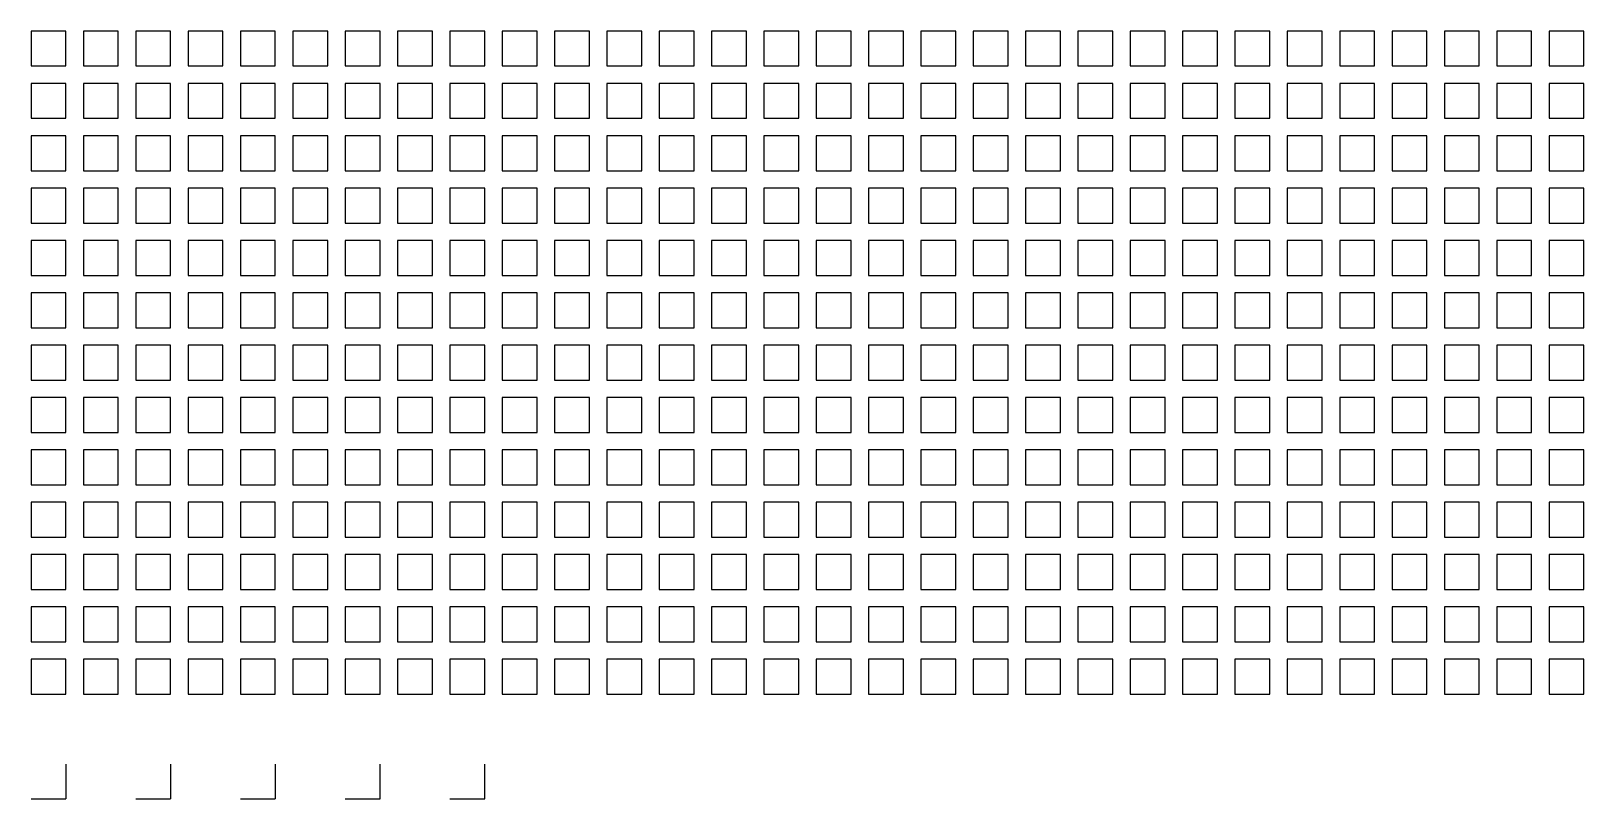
# Model space of a CAD drawing. Header units: millimetres. Extents: x 0 to 895, y -30 to 895.
# Drawn here: x 0 to 445, y -30 to 190 of the extents above; entities that cross this region are included whole.
import ezdxf

# ---------------------------------------------------------------- set-up
doc = ezdxf.new("R2010")
doc.units = ezdxf.units.MM
doc.layers.add('Grid', color=2, linetype='CONTINUOUS')

msp = doc.modelspace()

# ---------------------------------------------------------------- linework, layer by layer
at = {"layer": 'Grid'}
for p, q in [((10, 190), (0, 190)), ((0, 190), (0, 180)), ((10, 180), (10, 190)), ((25, 190), (15, 190)), ((15, 190), (15, 180)), ((25, 180), (25, 190)), ((40, 190), (30, 190)), ((30, 190), (30, 180)), ((40, 180), (40, 190)), ((55, 190), (45, 190)), ((45, 190), (45, 180)), ((55, 180), (55, 190)), ((70, 190), (60, 190)), ((60, 190), (60, 180)), ((70, 180), (70, 190)), ((85, 190), (75, 190)), ((75, 190), (75, 180)), ((85, 180), (85, 190)), ((100, 190), (90, 190)), ((90, 190), (90, 180)), ((100, 180), (100, 190)), ((115, 190), (105, 190)), ((105, 190), (105, 180)), ((115, 180), (115, 190)), ((130, 190), (120, 190)), ((120, 190), (120, 180)), ((130, 180), (130, 190)), ((145, 190), (135, 190)), ((135, 190), (135, 180)), ((145, 180), (145, 190)), ((160, 190), (150, 190)), ((150, 190), (150, 180)), ((160, 180), (160, 190)), ((175, 190), (165, 190)), ((165, 190), (165, 180)), ((175, 180), (175, 190)), ((190, 190), (180, 190)), ((180, 190), (180, 180)), ((190, 180), (190, 190)), ((205, 190), (195, 190)), ((195, 190), (195, 180)), ((205, 180), (205, 190)), ((220, 190), (210, 190)), ((210, 190), (210, 180)), ((220, 180), (220, 190)), ((235, 190), (225, 190)), ((225, 190), (225, 180)), ((235, 180), (235, 190)), ((250, 190), (240, 190)), ((240, 190), (240, 180)), ((250, 180), (250, 190)), ((265, 190), (255, 190)), ((255, 190), (255, 180)), ((265, 180), (265, 190)), ((280, 190), (270, 190)), ((270, 190), (270, 180)), ((280, 180), (280, 190)), ((295, 190), (285, 190)), ((285, 190), (285, 180)), ((295, 180), (295, 190)), ((310, 190), (300, 190)), ((300, 190), (300, 180)), ((310, 180), (310, 190)), ((325, 190), (315, 190)), ((315, 190), (315, 180)), ((325, 180), (325, 190)), ((340, 190), (330, 190)), ((330, 190), (330, 180)), ((340, 180), (340, 190)), ((355, 190), (345, 190)), ((345, 190), (345, 180)), ((355, 180), (355, 190)), ((370, 190), (360, 190)), ((360, 190), (360, 180)), ((370, 180), (370, 190)), ((385, 190), (375, 190)), ((375, 190), (375, 180)), ((385, 180), (385, 190)), ((400, 190), (390, 190)), ((390, 190), (390, 180)), ((400, 180), (400, 190)), ((415, 190), (405, 190)), ((405, 190), (405, 180)), ((415, 180), (415, 190)), ((430, 190), (420, 190)), ((420, 190), (420, 180)), ((430, 180), (430, 190)), ((445, 190), (435, 190)), ((435, 190), (435, 180)), ((445, 180), (445, 190)), ((0, 180), (10, 180)), ((15, 180), (25, 180)), ((30, 180), (40, 180)), ((45, 180), (55, 180)), ((60, 180), (70, 180)), ((75, 180), (85, 180)), ((90, 180), (100, 180)), ((105, 180), (115, 180)), ((120, 180), (130, 180)), ((135, 180), (145, 180)), ((150, 180), (160, 180)), ((165, 180), (175, 180)), ((180, 180), (190, 180)), ((195, 180), (205, 180)), ((210, 180), (220, 180)), ((225, 180), (235, 180)), ((240, 180), (250, 180)), ((255, 180), (265, 180)), ((270, 180), (280, 180)), ((285, 180), (295, 180)), ((300, 180), (310, 180)), ((315, 180), (325, 180)), ((330, 180), (340, 180)), ((345, 180), (355, 180)), ((360, 180), (370, 180)), ((375, 180), (385, 180)), ((390, 180), (400, 180)), ((405, 180), (415, 180)), ((420, 180), (430, 180)), ((435, 180), (445, 180)), ((10, 175), (0, 175)), ((0, 175), (0, 165)), ((10, 165), (10, 175)), ((25, 175), (15, 175)), ((15, 175), (15, 165)), ((25, 165), (25, 175)), ((40, 175), (30, 175)), ((30, 175), (30, 165)), ((40, 165), (40, 175)), ((55, 175), (45, 175)), ((45, 175), (45, 165)), ((55, 165), (55, 175)), ((70, 175), (60, 175)), ((60, 175), (60, 165)), ((70, 165), (70, 175)), ((85, 175), (75, 175)), ((75, 175), (75, 165)), ((85, 165), (85, 175)), ((100, 175), (90, 175)), ((90, 175), (90, 165)), ((100, 165), (100, 175)), ((115, 175), (105, 175)), ((105, 175), (105, 165)), ((115, 165), (115, 175)), ((130, 175), (120, 175)), ((120, 175), (120, 165)), ((130, 165), (130, 175)), ((145, 175), (135, 175)), ((135, 175), (135, 165)), ((145, 165), (145, 175)), ((160, 175), (150, 175)), ((150, 175), (150, 165)), ((160, 165), (160, 175)), ((175, 175), (165, 175)), ((165, 175), (165, 165)), ((175, 165), (175, 175)), ((190, 175), (180, 175)), ((180, 175), (180, 165)), ((190, 165), (190, 175)), ((205, 175), (195, 175)), ((195, 175), (195, 165)), ((205, 165), (205, 175)), ((220, 175), (210, 175)), ((210, 175), (210, 165)), ((220, 165), (220, 175)), ((235, 175), (225, 175)), ((225, 175), (225, 165)), ((235, 165), (235, 175)), ((250, 175), (240, 175)), ((240, 175), (240, 165)), ((250, 165), (250, 175)), ((265, 175), (255, 175)), ((255, 175), (255, 165)), ((265, 165), (265, 175)), ((280, 175), (270, 175)), ((270, 175), (270, 165)), ((280, 165), (280, 175)), ((295, 175), (285, 175)), ((285, 175), (285, 165)), ((295, 165), (295, 175)), ((310, 175), (300, 175)), ((300, 175), (300, 165)), ((310, 165), (310, 175)), ((325, 175), (315, 175)), ((315, 175), (315, 165)), ((325, 165), (325, 175)), ((340, 175), (330, 175)), ((330, 175), (330, 165)), ((340, 165), (340, 175)), ((355, 175), (345, 175)), ((345, 175), (345, 165)), ((355, 165), (355, 175)), ((370, 175), (360, 175)), ((360, 175), (360, 165)), ((370, 165), (370, 175)), ((385, 175), (375, 175)), ((375, 175), (375, 165)), ((385, 165), (385, 175)), ((400, 175), (390, 175)), ((390, 175), (390, 165)), ((400, 165), (400, 175)), ((415, 175), (405, 175)), ((405, 175), (405, 165)), ((415, 165), (415, 175)), ((430, 175), (420, 175)), ((420, 175), (420, 165)), ((430, 165), (430, 175)), ((445, 175), (435, 175)), ((435, 175), (435, 165)), ((445, 165), (445, 175)), ((0, 165), (10, 165)), ((15, 165), (25, 165)), ((30, 165), (40, 165)), ((45, 165), (55, 165)), ((60, 165), (70, 165)), ((75, 165), (85, 165)), ((90, 165), (100, 165)), ((105, 165), (115, 165)), ((120, 165), (130, 165)), ((135, 165), (145, 165)), ((150, 165), (160, 165)), ((165, 165), (175, 165)), ((180, 165), (190, 165)), ((195, 165), (205, 165)), ((210, 165), (220, 165)), ((225, 165), (235, 165)), ((240, 165), (250, 165)), ((255, 165), (265, 165)), ((270, 165), (280, 165)), ((285, 165), (295, 165)), ((300, 165), (310, 165)), ((315, 165), (325, 165)), ((330, 165), (340, 165)), ((345, 165), (355, 165)), ((360, 165), (370, 165)), ((375, 165), (385, 165)), ((390, 165), (400, 165)), ((405, 165), (415, 165)), ((420, 165), (430, 165)), ((435, 165), (445, 165)), ((10, 160), (0, 160)), ((0, 160), (0, 150)), ((10, 150), (10, 160)), ((25, 160), (15, 160)), ((15, 160), (15, 150)), ((25, 150), (25, 160)), ((40, 160), (30, 160)), ((30, 160), (30, 150)), ((40, 150), (40, 160)), ((55, 160), (45, 160)), ((45, 160), (45, 150)), ((55, 150), (55, 160)), ((70, 160), (60, 160)), ((60, 160), (60, 150)), ((70, 150), (70, 160)), ((85, 160), (75, 160)), ((75, 160), (75, 150)), ((85, 150), (85, 160)), ((100, 160), (90, 160)), ((90, 160), (90, 150)), ((100, 150), (100, 160)), ((115, 160), (105, 160)), ((105, 160), (105, 150)), ((115, 150), (115, 160)), ((130, 160), (120, 160)), ((120, 160), (120, 150)), ((130, 150), (130, 160)), ((145, 160), (135, 160)), ((135, 160), (135, 150)), ((145, 150), (145, 160)), ((160, 160), (150, 160)), ((150, 160), (150, 150)), ((160, 150), (160, 160)), ((175, 160), (165, 160)), ((165, 160), (165, 150)), ((175, 150), (175, 160)), ((190, 160), (180, 160)), ((180, 160), (180, 150)), ((190, 150), (190, 160)), ((205, 160), (195, 160)), ((195, 160), (195, 150)), ((205, 150), (205, 160)), ((220, 160), (210, 160)), ((210, 160), (210, 150)), ((220, 150), (220, 160)), ((235, 160), (225, 160)), ((225, 160), (225, 150)), ((235, 150), (235, 160)), ((250, 160), (240, 160)), ((240, 160), (240, 150)), ((250, 150), (250, 160)), ((265, 160), (255, 160)), ((255, 160), (255, 150)), ((265, 150), (265, 160)), ((280, 160), (270, 160)), ((270, 160), (270, 150)), ((280, 150), (280, 160)), ((295, 160), (285, 160)), ((285, 160), (285, 150)), ((295, 150), (295, 160)), ((310, 160), (300, 160)), ((300, 160), (300, 150)), ((310, 150), (310, 160)), ((325, 160), (315, 160)), ((315, 160), (315, 150)), ((325, 150), (325, 160)), ((340, 160), (330, 160)), ((330, 160), (330, 150)), ((340, 150), (340, 160)), ((355, 160), (345, 160)), ((345, 160), (345, 150)), ((355, 150), (355, 160)), ((370, 160), (360, 160)), ((360, 160), (360, 150)), ((370, 150), (370, 160)), ((385, 160), (375, 160)), ((375, 160), (375, 150)), ((385, 150), (385, 160)), ((400, 160), (390, 160)), ((390, 160), (390, 150)), ((400, 150), (400, 160)), ((415, 160), (405, 160)), ((405, 160), (405, 150)), ((415, 150), (415, 160)), ((430, 160), (420, 160)), ((420, 160), (420, 150)), ((430, 150), (430, 160)), ((445, 160), (435, 160)), ((435, 160), (435, 150)), ((445, 150), (445, 160)), ((0, 150), (10, 150)), ((15, 150), (25, 150)), ((30, 150), (40, 150)), ((45, 150), (55, 150)), ((60, 150), (70, 150)), ((75, 150), (85, 150)), ((90, 150), (100, 150)), ((105, 150), (115, 150)), ((120, 150), (130, 150)), ((135, 150), (145, 150)), ((150, 150), (160, 150)), ((165, 150), (175, 150)), ((180, 150), (190, 150)), ((195, 150), (205, 150)), ((210, 150), (220, 150)), ((225, 150), (235, 150)), ((240, 150), (250, 150)), ((255, 150), (265, 150)), ((270, 150), (280, 150)), ((285, 150), (295, 150)), ((300, 150), (310, 150)), ((315, 150), (325, 150)), ((330, 150), (340, 150)), ((345, 150), (355, 150)), ((360, 150), (370, 150)), ((375, 150), (385, 150)), ((390, 150), (400, 150)), ((405, 150), (415, 150)), ((420, 150), (430, 150)), ((435, 150), (445, 150)), ((10, 145), (0, 145)), ((0, 145), (0, 135)), ((10, 135), (10, 145)), ((25, 145), (15, 145)), ((15, 145), (15, 135)), ((25, 135), (25, 145)), ((40, 145), (30, 145)), ((30, 145), (30, 135)), ((40, 135), (40, 145)), ((55, 145), (45, 145)), ((45, 145), (45, 135)), ((55, 135), (55, 145)), ((70, 145), (60, 145)), ((60, 145), (60, 135)), ((70, 135), (70, 145)), ((85, 145), (75, 145)), ((75, 145), (75, 135)), ((85, 135), (85, 145)), ((100, 145), (90, 145)), ((90, 145), (90, 135)), ((100, 135), (100, 145)), ((115, 145), (105, 145)), ((105, 145), (105, 135)), ((115, 135), (115, 145)), ((130, 145), (120, 145)), ((120, 145), (120, 135)), ((130, 135), (130, 145)), ((145, 145), (135, 145)), ((135, 145), (135, 135)), ((145, 135), (145, 145)), ((160, 145), (150, 145)), ((150, 145), (150, 135)), ((160, 135), (160, 145)), ((175, 145), (165, 145)), ((165, 145), (165, 135)), ((175, 135), (175, 145)), ((190, 145), (180, 145)), ((180, 145), (180, 135)), ((190, 135), (190, 145)), ((205, 145), (195, 145)), ((195, 145), (195, 135)), ((205, 135), (205, 145)), ((220, 145), (210, 145)), ((210, 145), (210, 135)), ((220, 135), (220, 145)), ((235, 145), (225, 145)), ((225, 145), (225, 135)), ((235, 135), (235, 145)), ((250, 145), (240, 145)), ((240, 145), (240, 135)), ((250, 135), (250, 145)), ((265, 145), (255, 145)), ((255, 145), (255, 135)), ((265, 135), (265, 145)), ((280, 145), (270, 145)), ((270, 145), (270, 135)), ((280, 135), (280, 145)), ((295, 145), (285, 145)), ((285, 145), (285, 135)), ((295, 135), (295, 145)), ((310, 145), (300, 145)), ((300, 145), (300, 135)), ((310, 135), (310, 145)), ((325, 145), (315, 145)), ((315, 145), (315, 135)), ((325, 135), (325, 145)), ((340, 145), (330, 145)), ((330, 145), (330, 135)), ((340, 135), (340, 145)), ((355, 145), (345, 145)), ((345, 145), (345, 135)), ((355, 135), (355, 145)), ((370, 145), (360, 145)), ((360, 145), (360, 135)), ((370, 135), (370, 145)), ((385, 145), (375, 145)), ((375, 145), (375, 135)), ((385, 135), (385, 145)), ((400, 145), (390, 145)), ((390, 145), (390, 135)), ((400, 135), (400, 145)), ((415, 145), (405, 145)), ((405, 145), (405, 135)), ((415, 135), (415, 145)), ((430, 145), (420, 145)), ((420, 145), (420, 135)), ((430, 135), (430, 145)), ((445, 145), (435, 145)), ((435, 145), (435, 135)), ((445, 135), (445, 145)), ((0, 135), (10, 135)), ((15, 135), (25, 135)), ((30, 135), (40, 135)), ((45, 135), (55, 135)), ((60, 135), (70, 135)), ((75, 135), (85, 135)), ((90, 135), (100, 135)), ((105, 135), (115, 135)), ((120, 135), (130, 135)), ((135, 135), (145, 135)), ((150, 135), (160, 135)), ((165, 135), (175, 135)), ((180, 135), (190, 135)), ((195, 135), (205, 135)), ((210, 135), (220, 135)), ((225, 135), (235, 135)), ((240, 135), (250, 135)), ((255, 135), (265, 135)), ((270, 135), (280, 135)), ((285, 135), (295, 135)), ((300, 135), (310, 135)), ((315, 135), (325, 135)), ((330, 135), (340, 135)), ((345, 135), (355, 135)), ((360, 135), (370, 135)), ((375, 135), (385, 135)), ((390, 135), (400, 135)), ((405, 135), (415, 135)), ((420, 135), (430, 135)), ((435, 135), (445, 135)), ((10, 130), (0, 130)), ((0, 130), (0, 120)), ((10, 120), (10, 130)), ((25, 130), (15, 130)), ((15, 130), (15, 120)), ((25, 120), (25, 130)), ((40, 130), (30, 130)), ((30, 130), (30, 120)), ((40, 120), (40, 130)), ((55, 130), (45, 130)), ((45, 130), (45, 120)), ((55, 120), (55, 130)), ((70, 130), (60, 130)), ((60, 130), (60, 120)), ((70, 120), (70, 130)), ((85, 130), (75, 130)), ((75, 130), (75, 120)), ((85, 120), (85, 130)), ((100, 130), (90, 130)), ((90, 130), (90, 120)), ((100, 120), (100, 130)), ((115, 130), (105, 130)), ((105, 130), (105, 120)), ((115, 120), (115, 130)), ((130, 130), (120, 130)), ((120, 130), (120, 120)), ((130, 120), (130, 130)), ((145, 130), (135, 130)), ((135, 130), (135, 120)), ((145, 120), (145, 130)), ((160, 130), (150, 130)), ((150, 130), (150, 120)), ((160, 120), (160, 130)), ((175, 130), (165, 130)), ((165, 130), (165, 120)), ((175, 120), (175, 130)), ((190, 130), (180, 130)), ((180, 130), (180, 120)), ((190, 120), (190, 130)), ((205, 130), (195, 130)), ((195, 130), (195, 120)), ((205, 120), (205, 130)), ((220, 130), (210, 130)), ((210, 130), (210, 120)), ((220, 120), (220, 130)), ((235, 130), (225, 130)), ((225, 130), (225, 120)), ((235, 120), (235, 130)), ((250, 130), (240, 130)), ((240, 130), (240, 120)), ((250, 120), (250, 130)), ((265, 130), (255, 130)), ((255, 130), (255, 120)), ((265, 120), (265, 130)), ((280, 130), (270, 130)), ((270, 130), (270, 120)), ((280, 120), (280, 130)), ((295, 130), (285, 130)), ((285, 130), (285, 120)), ((295, 120), (295, 130)), ((310, 130), (300, 130)), ((300, 130), (300, 120)), ((310, 120), (310, 130)), ((325, 130), (315, 130)), ((315, 130), (315, 120)), ((325, 120), (325, 130)), ((340, 130), (330, 130)), ((330, 130), (330, 120)), ((340, 120), (340, 130)), ((355, 130), (345, 130)), ((345, 130), (345, 120)), ((355, 120), (355, 130)), ((370, 130), (360, 130)), ((360, 130), (360, 120)), ((370, 120), (370, 130)), ((385, 130), (375, 130)), ((375, 130), (375, 120)), ((385, 120), (385, 130)), ((400, 130), (390, 130)), ((390, 130), (390, 120)), ((400, 120), (400, 130)), ((415, 130), (405, 130)), ((405, 130), (405, 120)), ((415, 120), (415, 130)), ((430, 130), (420, 130)), ((420, 130), (420, 120)), ((430, 120), (430, 130)), ((445, 130), (435, 130)), ((435, 130), (435, 120)), ((445, 120), (445, 130)), ((0, 120), (10, 120)), ((15, 120), (25, 120)), ((30, 120), (40, 120)), ((45, 120), (55, 120)), ((60, 120), (70, 120)), ((75, 120), (85, 120)), ((90, 120), (100, 120)), ((105, 120), (115, 120)), ((120, 120), (130, 120)), ((135, 120), (145, 120)), ((150, 120), (160, 120)), ((165, 120), (175, 120)), ((180, 120), (190, 120)), ((195, 120), (205, 120)), ((210, 120), (220, 120)), ((225, 120), (235, 120)), ((240, 120), (250, 120)), ((255, 120), (265, 120)), ((270, 120), (280, 120)), ((285, 120), (295, 120)), ((300, 120), (310, 120)), ((315, 120), (325, 120)), ((330, 120), (340, 120)), ((345, 120), (355, 120)), ((360, 120), (370, 120)), ((375, 120), (385, 120)), ((390, 120), (400, 120)), ((405, 120), (415, 120)), ((420, 120), (430, 120)), ((435, 120), (445, 120)), ((10, 115), (0, 115)), ((0, 115), (0, 105)), ((10, 105), (10, 115)), ((25, 115), (15, 115)), ((15, 115), (15, 105)), ((25, 105), (25, 115)), ((40, 115), (30, 115)), ((30, 115), (30, 105)), ((40, 105), (40, 115)), ((55, 115), (45, 115)), ((45, 115), (45, 105)), ((55, 105), (55, 115)), ((70, 115), (60, 115)), ((60, 115), (60, 105)), ((70, 105), (70, 115)), ((85, 115), (75, 115)), ((75, 115), (75, 105)), ((85, 105), (85, 115)), ((100, 115), (90, 115)), ((90, 115), (90, 105)), ((100, 105), (100, 115)), ((115, 115), (105, 115)), ((105, 115), (105, 105)), ((115, 105), (115, 115)), ((130, 115), (120, 115)), ((120, 115), (120, 105)), ((130, 105), (130, 115)), ((145, 115), (135, 115)), ((135, 115), (135, 105)), ((145, 105), (145, 115)), ((160, 115), (150, 115)), ((150, 115), (150, 105)), ((160, 105), (160, 115)), ((175, 115), (165, 115)), ((165, 115), (165, 105)), ((175, 105), (175, 115)), ((190, 115), (180, 115)), ((180, 115), (180, 105)), ((190, 105), (190, 115)), ((205, 115), (195, 115)), ((195, 115), (195, 105)), ((205, 105), (205, 115)), ((220, 115), (210, 115)), ((210, 115), (210, 105)), ((220, 105), (220, 115)), ((235, 115), (225, 115)), ((225, 115), (225, 105)), ((235, 105), (235, 115)), ((250, 115), (240, 115)), ((240, 115), (240, 105)), ((250, 105), (250, 115)), ((265, 115), (255, 115)), ((255, 115), (255, 105)), ((265, 105), (265, 115)), ((280, 115), (270, 115)), ((270, 115), (270, 105)), ((280, 105), (280, 115)), ((295, 115), (285, 115)), ((285, 115), (285, 105)), ((295, 105), (295, 115)), ((310, 115), (300, 115)), ((300, 115), (300, 105)), ((310, 105), (310, 115)), ((325, 115), (315, 115)), ((315, 115), (315, 105)), ((325, 105), (325, 115)), ((340, 115), (330, 115)), ((330, 115), (330, 105)), ((340, 105), (340, 115)), ((355, 115), (345, 115)), ((345, 115), (345, 105)), ((355, 105), (355, 115)), ((370, 115), (360, 115)), ((360, 115), (360, 105)), ((370, 105), (370, 115)), ((385, 115), (375, 115)), ((375, 115), (375, 105)), ((385, 105), (385, 115)), ((400, 115), (390, 115)), ((390, 115), (390, 105)), ((400, 105), (400, 115)), ((415, 115), (405, 115)), ((405, 115), (405, 105)), ((415, 105), (415, 115)), ((430, 115), (420, 115)), ((420, 115), (420, 105)), ((430, 105), (430, 115)), ((445, 115), (435, 115)), ((435, 115), (435, 105)), ((445, 105), (445, 115)), ((0, 105), (10, 105)), ((15, 105), (25, 105)), ((30, 105), (40, 105)), ((45, 105), (55, 105)), ((60, 105), (70, 105)), ((75, 105), (85, 105)), ((90, 105), (100, 105)), ((105, 105), (115, 105)), ((120, 105), (130, 105)), ((135, 105), (145, 105)), ((150, 105), (160, 105)), ((165, 105), (175, 105)), ((180, 105), (190, 105)), ((195, 105), (205, 105)), ((210, 105), (220, 105)), ((225, 105), (235, 105)), ((240, 105), (250, 105)), ((255, 105), (265, 105)), ((270, 105), (280, 105)), ((285, 105), (295, 105)), ((300, 105), (310, 105)), ((315, 105), (325, 105)), ((330, 105), (340, 105)), ((345, 105), (355, 105)), ((360, 105), (370, 105)), ((375, 105), (385, 105)), ((390, 105), (400, 105)), ((405, 105), (415, 105)), ((420, 105), (430, 105)), ((435, 105), (445, 105)), ((10, 100), (0, 100)), ((0, 100), (0, 90)), ((10, 90), (10, 100)), ((25, 100), (15, 100)), ((15, 100), (15, 90)), ((25, 90), (25, 100)), ((40, 100), (30, 100)), ((30, 100), (30, 90)), ((40, 90), (40, 100)), ((55, 100), (45, 100)), ((45, 100), (45, 90)), ((55, 90), (55, 100)), ((70, 100), (60, 100)), ((60, 100), (60, 90)), ((70, 90), (70, 100)), ((85, 100), (75, 100)), ((75, 100), (75, 90)), ((85, 90), (85, 100)), ((100, 100), (90, 100)), ((90, 100), (90, 90)), ((100, 90), (100, 100)), ((115, 100), (105, 100)), ((105, 100), (105, 90)), ((115, 90), (115, 100)), ((130, 100), (120, 100)), ((120, 100), (120, 90)), ((130, 90), (130, 100)), ((145, 100), (135, 100)), ((135, 100), (135, 90)), ((145, 90), (145, 100)), ((160, 100), (150, 100)), ((150, 100), (150, 90)), ((160, 90), (160, 100)), ((175, 100), (165, 100)), ((165, 100), (165, 90)), ((175, 90), (175, 100)), ((190, 100), (180, 100)), ((180, 100), (180, 90)), ((190, 90), (190, 100)), ((205, 100), (195, 100)), ((195, 100), (195, 90)), ((205, 90), (205, 100)), ((220, 100), (210, 100)), ((210, 100), (210, 90)), ((220, 90), (220, 100)), ((235, 100), (225, 100)), ((225, 100), (225, 90)), ((235, 90), (235, 100)), ((250, 100), (240, 100)), ((240, 100), (240, 90)), ((250, 90), (250, 100)), ((265, 100), (255, 100)), ((255, 100), (255, 90)), ((265, 90), (265, 100)), ((280, 100), (270, 100)), ((270, 100), (270, 90)), ((280, 90), (280, 100)), ((295, 100), (285, 100)), ((285, 100), (285, 90)), ((295, 90), (295, 100)), ((310, 100), (300, 100)), ((300, 100), (300, 90)), ((310, 90), (310, 100)), ((325, 100), (315, 100)), ((315, 100), (315, 90)), ((325, 90), (325, 100)), ((340, 100), (330, 100)), ((330, 100), (330, 90)), ((340, 90), (340, 100)), ((355, 100), (345, 100)), ((345, 100), (345, 90)), ((355, 90), (355, 100)), ((370, 100), (360, 100)), ((360, 100), (360, 90)), ((370, 90), (370, 100)), ((385, 100), (375, 100)), ((375, 100), (375, 90)), ((385, 90), (385, 100)), ((400, 100), (390, 100)), ((390, 100), (390, 90)), ((400, 90), (400, 100)), ((415, 100), (405, 100)), ((405, 100), (405, 90)), ((415, 90), (415, 100)), ((430, 100), (420, 100)), ((420, 100), (420, 90)), ((430, 90), (430, 100)), ((445, 100), (435, 100)), ((435, 100), (435, 90)), ((445, 90), (445, 100)), ((0, 90), (10, 90)), ((15, 90), (25, 90)), ((30, 90), (40, 90)), ((45, 90), (55, 90)), ((60, 90), (70, 90)), ((75, 90), (85, 90)), ((90, 90), (100, 90)), ((105, 90), (115, 90)), ((120, 90), (130, 90)), ((135, 90), (145, 90)), ((150, 90), (160, 90)), ((165, 90), (175, 90)), ((180, 90), (190, 90)), ((195, 90), (205, 90)), ((210, 90), (220, 90)), ((225, 90), (235, 90)), ((240, 90), (250, 90)), ((255, 90), (265, 90)), ((270, 90), (280, 90)), ((285, 90), (295, 90)), ((300, 90), (310, 90)), ((315, 90), (325, 90)), ((330, 90), (340, 90)), ((345, 90), (355, 90)), ((360, 90), (370, 90)), ((375, 90), (385, 90)), ((390, 90), (400, 90)), ((405, 90), (415, 90)), ((420, 90), (430, 90)), ((435, 90), (445, 90)), ((10, 85), (0, 85)), ((0, 85), (0, 75)), ((10, 75), (10, 85)), ((25, 85), (15, 85)), ((15, 85), (15, 75)), ((25, 75), (25, 85)), ((40, 85), (30, 85)), ((30, 85), (30, 75)), ((40, 75), (40, 85)), ((55, 85), (45, 85)), ((45, 85), (45, 75)), ((55, 75), (55, 85)), ((70, 85), (60, 85)), ((60, 85), (60, 75)), ((70, 75), (70, 85)), ((85, 85), (75, 85)), ((75, 85), (75, 75)), ((85, 75), (85, 85)), ((100, 85), (90, 85)), ((90, 85), (90, 75)), ((100, 75), (100, 85)), ((115, 85), (105, 85)), ((105, 85), (105, 75)), ((115, 75), (115, 85)), ((130, 85), (120, 85)), ((120, 85), (120, 75)), ((130, 75), (130, 85)), ((145, 85), (135, 85)), ((135, 85), (135, 75)), ((145, 75), (145, 85)), ((160, 85), (150, 85)), ((150, 85), (150, 75)), ((160, 75), (160, 85)), ((175, 85), (165, 85)), ((165, 85), (165, 75)), ((175, 75), (175, 85)), ((190, 85), (180, 85)), ((180, 85), (180, 75)), ((190, 75), (190, 85)), ((205, 85), (195, 85)), ((195, 85), (195, 75)), ((205, 75), (205, 85)), ((220, 85), (210, 85)), ((210, 85), (210, 75)), ((220, 75), (220, 85)), ((235, 85), (225, 85)), ((225, 85), (225, 75)), ((235, 75), (235, 85)), ((250, 85), (240, 85)), ((240, 85), (240, 75)), ((250, 75), (250, 85)), ((265, 85), (255, 85)), ((255, 85), (255, 75)), ((265, 75), (265, 85)), ((280, 85), (270, 85)), ((270, 85), (270, 75)), ((280, 75), (280, 85)), ((295, 85), (285, 85)), ((285, 85), (285, 75)), ((295, 75), (295, 85)), ((310, 85), (300, 85)), ((300, 85), (300, 75)), ((310, 75), (310, 85)), ((325, 85), (315, 85)), ((315, 85), (315, 75)), ((325, 75), (325, 85)), ((340, 85), (330, 85)), ((330, 85), (330, 75)), ((340, 75), (340, 85)), ((355, 85), (345, 85)), ((345, 85), (345, 75)), ((355, 75), (355, 85)), ((370, 85), (360, 85)), ((360, 85), (360, 75)), ((370, 75), (370, 85)), ((385, 85), (375, 85)), ((375, 85), (375, 75)), ((385, 75), (385, 85)), ((400, 85), (390, 85)), ((390, 85), (390, 75)), ((400, 75), (400, 85)), ((415, 85), (405, 85)), ((405, 85), (405, 75)), ((415, 75), (415, 85)), ((430, 85), (420, 85)), ((420, 85), (420, 75)), ((430, 75), (430, 85)), ((445, 85), (435, 85)), ((435, 85), (435, 75)), ((445, 75), (445, 85)), ((0, 75), (10, 75)), ((15, 75), (25, 75)), ((30, 75), (40, 75)), ((45, 75), (55, 75)), ((60, 75), (70, 75)), ((75, 75), (85, 75)), ((90, 75), (100, 75)), ((105, 75), (115, 75)), ((120, 75), (130, 75)), ((135, 75), (145, 75)), ((150, 75), (160, 75)), ((165, 75), (175, 75)), ((180, 75), (190, 75)), ((195, 75), (205, 75)), ((210, 75), (220, 75)), ((225, 75), (235, 75)), ((240, 75), (250, 75)), ((255, 75), (265, 75)), ((270, 75), (280, 75)), ((285, 75), (295, 75)), ((300, 75), (310, 75)), ((315, 75), (325, 75)), ((330, 75), (340, 75)), ((345, 75), (355, 75)), ((360, 75), (370, 75)), ((375, 75), (385, 75)), ((390, 75), (400, 75)), ((405, 75), (415, 75)), ((420, 75), (430, 75)), ((435, 75), (445, 75)), ((10, 70), (0, 70)), ((0, 70), (0, 60)), ((10, 60), (10, 70)), ((25, 70), (15, 70)), ((15, 70), (15, 60)), ((25, 60), (25, 70)), ((40, 70), (30, 70)), ((30, 70), (30, 60)), ((40, 60), (40, 70)), ((55, 70), (45, 70)), ((45, 70), (45, 60)), ((55, 60), (55, 70)), ((70, 70), (60, 70)), ((60, 70), (60, 60)), ((70, 60), (70, 70)), ((85, 70), (75, 70)), ((75, 70), (75, 60)), ((85, 60), (85, 70)), ((100, 70), (90, 70)), ((90, 70), (90, 60)), ((100, 60), (100, 70)), ((115, 70), (105, 70)), ((105, 70), (105, 60)), ((115, 60), (115, 70)), ((130, 70), (120, 70)), ((120, 70), (120, 60)), ((130, 60), (130, 70)), ((145, 70), (135, 70)), ((135, 70), (135, 60)), ((145, 60), (145, 70)), ((160, 70), (150, 70)), ((150, 70), (150, 60)), ((160, 60), (160, 70)), ((175, 70), (165, 70)), ((165, 70), (165, 60)), ((175, 60), (175, 70)), ((190, 70), (180, 70)), ((180, 70), (180, 60)), ((190, 60), (190, 70)), ((205, 70), (195, 70)), ((195, 70), (195, 60)), ((205, 60), (205, 70)), ((220, 70), (210, 70)), ((210, 70), (210, 60)), ((220, 60), (220, 70)), ((235, 70), (225, 70)), ((225, 70), (225, 60)), ((235, 60), (235, 70)), ((250, 70), (240, 70)), ((240, 70), (240, 60)), ((250, 60), (250, 70)), ((265, 70), (255, 70)), ((255, 70), (255, 60)), ((265, 60), (265, 70)), ((280, 70), (270, 70)), ((270, 70), (270, 60)), ((280, 60), (280, 70)), ((295, 70), (285, 70)), ((285, 70), (285, 60)), ((295, 60), (295, 70)), ((310, 70), (300, 70)), ((300, 70), (300, 60)), ((310, 60), (310, 70)), ((325, 70), (315, 70)), ((315, 70), (315, 60)), ((325, 60), (325, 70)), ((340, 70), (330, 70)), ((330, 70), (330, 60)), ((340, 60), (340, 70)), ((355, 70), (345, 70)), ((345, 70), (345, 60)), ((355, 60), (355, 70)), ((370, 70), (360, 70)), ((360, 70), (360, 60)), ((370, 60), (370, 70)), ((385, 70), (375, 70)), ((375, 70), (375, 60)), ((385, 60), (385, 70)), ((400, 70), (390, 70)), ((390, 70), (390, 60)), ((400, 60), (400, 70)), ((415, 70), (405, 70)), ((405, 70), (405, 60)), ((415, 60), (415, 70)), ((430, 70), (420, 70)), ((420, 70), (420, 60)), ((430, 60), (430, 70)), ((445, 70), (435, 70)), ((435, 70), (435, 60)), ((445, 60), (445, 70)), ((0, 60), (10, 60)), ((15, 60), (25, 60)), ((30, 60), (40, 60)), ((45, 60), (55, 60)), ((60, 60), (70, 60)), ((75, 60), (85, 60)), ((90, 60), (100, 60)), ((105, 60), (115, 60)), ((120, 60), (130, 60)), ((135, 60), (145, 60)), ((150, 60), (160, 60)), ((165, 60), (175, 60)), ((180, 60), (190, 60)), ((195, 60), (205, 60)), ((210, 60), (220, 60)), ((225, 60), (235, 60)), ((240, 60), (250, 60)), ((255, 60), (265, 60)), ((270, 60), (280, 60)), ((285, 60), (295, 60)), ((300, 60), (310, 60)), ((315, 60), (325, 60)), ((330, 60), (340, 60)), ((345, 60), (355, 60)), ((360, 60), (370, 60)), ((375, 60), (385, 60)), ((390, 60), (400, 60)), ((405, 60), (415, 60)), ((420, 60), (430, 60)), ((435, 60), (445, 60)), ((10, 55), (0, 55)), ((0, 55), (0, 45)), ((10, 45), (10, 55)), ((25, 55), (15, 55)), ((15, 55), (15, 45)), ((25, 45), (25, 55)), ((40, 55), (30, 55)), ((30, 55), (30, 45)), ((40, 45), (40, 55)), ((55, 55), (45, 55)), ((45, 55), (45, 45)), ((55, 45), (55, 55)), ((70, 55), (60, 55)), ((60, 55), (60, 45)), ((70, 45), (70, 55)), ((85, 55), (75, 55)), ((75, 55), (75, 45)), ((85, 45), (85, 55)), ((100, 55), (90, 55)), ((90, 55), (90, 45)), ((100, 45), (100, 55)), ((115, 55), (105, 55)), ((105, 55), (105, 45)), ((115, 45), (115, 55)), ((130, 55), (120, 55)), ((120, 55), (120, 45)), ((130, 45), (130, 55)), ((145, 55), (135, 55)), ((135, 55), (135, 45)), ((145, 45), (145, 55)), ((160, 55), (150, 55)), ((150, 55), (150, 45)), ((160, 45), (160, 55)), ((175, 55), (165, 55)), ((165, 55), (165, 45)), ((175, 45), (175, 55)), ((190, 55), (180, 55)), ((180, 55), (180, 45)), ((190, 45), (190, 55)), ((205, 55), (195, 55)), ((195, 55), (195, 45)), ((205, 45), (205, 55)), ((220, 55), (210, 55)), ((210, 55), (210, 45)), ((220, 45), (220, 55)), ((235, 55), (225, 55)), ((225, 55), (225, 45)), ((235, 45), (235, 55)), ((250, 55), (240, 55)), ((240, 55), (240, 45)), ((250, 45), (250, 55)), ((265, 55), (255, 55)), ((255, 55), (255, 45)), ((265, 45), (265, 55)), ((280, 55), (270, 55)), ((270, 55), (270, 45)), ((280, 45), (280, 55)), ((295, 55), (285, 55)), ((285, 55), (285, 45)), ((295, 45), (295, 55)), ((310, 55), (300, 55)), ((300, 55), (300, 45)), ((310, 45), (310, 55)), ((325, 55), (315, 55)), ((315, 55), (315, 45)), ((325, 45), (325, 55)), ((340, 55), (330, 55)), ((330, 55), (330, 45)), ((340, 45), (340, 55)), ((355, 55), (345, 55)), ((345, 55), (345, 45)), ((355, 45), (355, 55)), ((370, 55), (360, 55)), ((360, 55), (360, 45)), ((370, 45), (370, 55)), ((385, 55), (375, 55)), ((375, 55), (375, 45)), ((385, 45), (385, 55)), ((400, 55), (390, 55)), ((390, 55), (390, 45)), ((400, 45), (400, 55)), ((415, 55), (405, 55)), ((405, 55), (405, 45)), ((415, 45), (415, 55)), ((430, 55), (420, 55)), ((420, 55), (420, 45)), ((430, 45), (430, 55)), ((445, 55), (435, 55)), ((435, 55), (435, 45)), ((445, 45), (445, 55)), ((0, 45), (10, 45)), ((15, 45), (25, 45)), ((30, 45), (40, 45)), ((45, 45), (55, 45)), ((60, 45), (70, 45)), ((75, 45), (85, 45)), ((90, 45), (100, 45)), ((105, 45), (115, 45)), ((120, 45), (130, 45)), ((135, 45), (145, 45)), ((150, 45), (160, 45)), ((165, 45), (175, 45)), ((180, 45), (190, 45)), ((195, 45), (205, 45)), ((210, 45), (220, 45)), ((225, 45), (235, 45)), ((240, 45), (250, 45)), ((255, 45), (265, 45)), ((270, 45), (280, 45)), ((285, 45), (295, 45)), ((300, 45), (310, 45)), ((315, 45), (325, 45)), ((330, 45), (340, 45)), ((345, 45), (355, 45)), ((360, 45), (370, 45)), ((375, 45), (385, 45)), ((390, 45), (400, 45)), ((405, 45), (415, 45)), ((420, 45), (430, 45)), ((435, 45), (445, 45)), ((10, 40), (0, 40)), ((0, 40), (0, 30)), ((10, 30), (10, 40)), ((25, 40), (15, 40)), ((15, 40), (15, 30)), ((25, 30), (25, 40)), ((40, 40), (30, 40)), ((30, 40), (30, 30)), ((40, 30), (40, 40)), ((55, 40), (45, 40)), ((45, 40), (45, 30)), ((55, 30), (55, 40)), ((70, 40), (60, 40)), ((60, 40), (60, 30)), ((70, 30), (70, 40)), ((85, 40), (75, 40)), ((75, 40), (75, 30)), ((85, 30), (85, 40)), ((100, 40), (90, 40)), ((90, 40), (90, 30)), ((100, 30), (100, 40)), ((115, 40), (105, 40)), ((105, 40), (105, 30)), ((115, 30), (115, 40)), ((130, 40), (120, 40)), ((120, 40), (120, 30)), ((130, 30), (130, 40)), ((145, 40), (135, 40)), ((135, 40), (135, 30)), ((145, 30), (145, 40)), ((160, 40), (150, 40)), ((150, 40), (150, 30)), ((160, 30), (160, 40)), ((175, 40), (165, 40)), ((165, 40), (165, 30)), ((175, 30), (175, 40)), ((190, 40), (180, 40)), ((180, 40), (180, 30)), ((190, 30), (190, 40)), ((205, 40), (195, 40)), ((195, 40), (195, 30)), ((205, 30), (205, 40)), ((220, 40), (210, 40)), ((210, 40), (210, 30)), ((220, 30), (220, 40)), ((235, 40), (225, 40)), ((225, 40), (225, 30)), ((235, 30), (235, 40)), ((250, 40), (240, 40)), ((240, 40), (240, 30)), ((250, 30), (250, 40)), ((265, 40), (255, 40)), ((255, 40), (255, 30)), ((265, 30), (265, 40)), ((280, 40), (270, 40)), ((270, 40), (270, 30)), ((280, 30), (280, 40)), ((295, 40), (285, 40)), ((285, 40), (285, 30)), ((295, 30), (295, 40)), ((310, 40), (300, 40)), ((300, 40), (300, 30)), ((310, 30), (310, 40)), ((325, 40), (315, 40)), ((315, 40), (315, 30)), ((325, 30), (325, 40)), ((340, 40), (330, 40)), ((330, 40), (330, 30)), ((340, 30), (340, 40)), ((355, 40), (345, 40)), ((345, 40), (345, 30)), ((355, 30), (355, 40)), ((370, 40), (360, 40)), ((360, 40), (360, 30)), ((370, 30), (370, 40)), ((385, 40), (375, 40)), ((375, 40), (375, 30)), ((385, 30), (385, 40)), ((400, 40), (390, 40)), ((390, 40), (390, 30)), ((400, 30), (400, 40)), ((415, 40), (405, 40)), ((405, 40), (405, 30)), ((415, 30), (415, 40)), ((430, 40), (420, 40)), ((420, 40), (420, 30)), ((430, 30), (430, 40)), ((445, 40), (435, 40)), ((435, 40), (435, 30)), ((445, 30), (445, 40)), ((0, 30), (10, 30)), ((15, 30), (25, 30)), ((30, 30), (40, 30)), ((45, 30), (55, 30)), ((60, 30), (70, 30)), ((75, 30), (85, 30)), ((90, 30), (100, 30)), ((105, 30), (115, 30)), ((120, 30), (130, 30)), ((135, 30), (145, 30)), ((150, 30), (160, 30)), ((165, 30), (175, 30)), ((180, 30), (190, 30)), ((195, 30), (205, 30)), ((210, 30), (220, 30)), ((225, 30), (235, 30)), ((240, 30), (250, 30)), ((255, 30), (265, 30)), ((270, 30), (280, 30)), ((285, 30), (295, 30)), ((300, 30), (310, 30)), ((315, 30), (325, 30)), ((330, 30), (340, 30)), ((345, 30), (355, 30)), ((360, 30), (370, 30)), ((375, 30), (385, 30)), ((390, 30), (400, 30)), ((405, 30), (415, 30)), ((420, 30), (430, 30)), ((435, 30), (445, 30)), ((10, 25), (0, 25)), ((0, 25), (0, 15)), ((10, 15), (10, 25)), ((25, 25), (15, 25)), ((15, 25), (15, 15)), ((25, 15), (25, 25)), ((40, 25), (30, 25)), ((30, 25), (30, 15)), ((40, 15), (40, 25)), ((55, 25), (45, 25)), ((45, 25), (45, 15)), ((55, 15), (55, 25)), ((70, 25), (60, 25)), ((60, 25), (60, 15)), ((70, 15), (70, 25)), ((85, 25), (75, 25)), ((75, 25), (75, 15)), ((85, 15), (85, 25)), ((100, 25), (90, 25)), ((90, 25), (90, 15)), ((100, 15), (100, 25)), ((115, 25), (105, 25)), ((105, 25), (105, 15)), ((115, 15), (115, 25)), ((130, 25), (120, 25)), ((120, 25), (120, 15)), ((130, 15), (130, 25)), ((145, 25), (135, 25)), ((135, 25), (135, 15)), ((145, 15), (145, 25)), ((160, 25), (150, 25)), ((150, 25), (150, 15)), ((160, 15), (160, 25)), ((175, 25), (165, 25)), ((165, 25), (165, 15)), ((175, 15), (175, 25)), ((190, 25), (180, 25)), ((180, 25), (180, 15)), ((190, 15), (190, 25)), ((205, 25), (195, 25)), ((195, 25), (195, 15)), ((205, 15), (205, 25)), ((220, 25), (210, 25)), ((210, 25), (210, 15)), ((220, 15), (220, 25)), ((235, 25), (225, 25)), ((225, 25), (225, 15)), ((235, 15), (235, 25)), ((250, 25), (240, 25)), ((240, 25), (240, 15)), ((250, 15), (250, 25)), ((265, 25), (255, 25)), ((255, 25), (255, 15)), ((265, 15), (265, 25)), ((280, 25), (270, 25)), ((270, 25), (270, 15)), ((280, 15), (280, 25)), ((295, 25), (285, 25)), ((285, 25), (285, 15)), ((295, 15), (295, 25)), ((310, 25), (300, 25)), ((300, 25), (300, 15)), ((310, 15), (310, 25)), ((325, 25), (315, 25)), ((315, 25), (315, 15)), ((325, 15), (325, 25)), ((340, 25), (330, 25)), ((330, 25), (330, 15)), ((340, 15), (340, 25)), ((355, 25), (345, 25)), ((345, 25), (345, 15)), ((355, 15), (355, 25)), ((370, 25), (360, 25)), ((360, 25), (360, 15)), ((370, 15), (370, 25)), ((385, 25), (375, 25)), ((375, 25), (375, 15)), ((385, 15), (385, 25)), ((400, 25), (390, 25)), ((390, 25), (390, 15)), ((400, 15), (400, 25)), ((415, 25), (405, 25)), ((405, 25), (405, 15)), ((415, 15), (415, 25)), ((430, 25), (420, 25)), ((420, 25), (420, 15)), ((430, 15), (430, 25)), ((445, 25), (435, 25)), ((435, 25), (435, 15)), ((445, 15), (445, 25)), ((0, 15), (10, 15)), ((15, 15), (25, 15)), ((30, 15), (40, 15)), ((45, 15), (55, 15)), ((60, 15), (70, 15)), ((75, 15), (85, 15)), ((90, 15), (100, 15)), ((105, 15), (115, 15)), ((120, 15), (130, 15)), ((135, 15), (145, 15)), ((150, 15), (160, 15)), ((165, 15), (175, 15)), ((180, 15), (190, 15)), ((195, 15), (205, 15)), ((210, 15), (220, 15)), ((225, 15), (235, 15)), ((240, 15), (250, 15)), ((255, 15), (265, 15)), ((270, 15), (280, 15)), ((285, 15), (295, 15)), ((300, 15), (310, 15)), ((315, 15), (325, 15)), ((330, 15), (340, 15)), ((345, 15), (355, 15)), ((360, 15), (370, 15)), ((375, 15), (385, 15)), ((390, 15), (400, 15)), ((405, 15), (415, 15)), ((420, 15), (430, 15)), ((435, 15), (445, 15)), ((10, 10), (0, 10)), ((0, 10), (0, 0)), ((10, 0), (10, 10)), ((25, 10), (15, 10)), ((15, 10), (15, 0)), ((25, 0), (25, 10)), ((40, 10), (30, 10)), ((30, 10), (30, 0)), ((40, 0), (40, 10)), ((55, 10), (45, 10)), ((45, 10), (45, 0)), ((55, 0), (55, 10)), ((70, 10), (60, 10)), ((60, 10), (60, 0)), ((70, 0), (70, 10)), ((85, 10), (75, 10)), ((75, 10), (75, 0)), ((85, 0), (85, 10)), ((100, 10), (90, 10)), ((90, 10), (90, 0)), ((100, 0), (100, 10)), ((115, 10), (105, 10)), ((105, 10), (105, 0)), ((115, 0), (115, 10)), ((130, 10), (120, 10)), ((120, 10), (120, 0)), ((130, 0), (130, 10)), ((145, 10), (135, 10)), ((135, 10), (135, 0)), ((145, 0), (145, 10)), ((160, 10), (150, 10)), ((150, 10), (150, 0)), ((160, 0), (160, 10)), ((175, 10), (165, 10)), ((165, 10), (165, 0)), ((175, 0), (175, 10)), ((190, 10), (180, 10)), ((180, 10), (180, 0)), ((190, 0), (190, 10)), ((205, 10), (195, 10)), ((195, 10), (195, 0)), ((205, 0), (205, 10)), ((220, 10), (210, 10)), ((210, 10), (210, 0)), ((220, 0), (220, 10)), ((235, 10), (225, 10)), ((225, 10), (225, 0)), ((235, 0), (235, 10)), ((250, 10), (240, 10)), ((240, 10), (240, 0)), ((250, 0), (250, 10)), ((265, 10), (255, 10)), ((255, 10), (255, 0)), ((265, 0), (265, 10)), ((280, 10), (270, 10)), ((270, 10), (270, 0)), ((280, 0), (280, 10)), ((295, 10), (285, 10)), ((285, 10), (285, 0)), ((295, 0), (295, 10)), ((310, 10), (300, 10)), ((300, 10), (300, 0)), ((310, 0), (310, 10)), ((325, 10), (315, 10)), ((315, 10), (315, 0)), ((325, 0), (325, 10)), ((340, 10), (330, 10)), ((330, 10), (330, 0)), ((340, 0), (340, 10)), ((355, 10), (345, 10)), ((345, 10), (345, 0)), ((355, 0), (355, 10)), ((370, 10), (360, 10)), ((360, 10), (360, 0)), ((370, 0), (370, 10)), ((385, 10), (375, 10)), ((375, 10), (375, 0)), ((385, 0), (385, 10)), ((400, 10), (390, 10)), ((390, 10), (390, 0)), ((400, 0), (400, 10)), ((415, 10), (405, 10)), ((405, 10), (405, 0)), ((415, 0), (415, 10)), ((430, 10), (420, 10)), ((420, 10), (420, 0)), ((430, 0), (430, 10)), ((445, 10), (435, 10)), ((435, 10), (435, 0)), ((445, 0), (445, 10)), ((0, 0), (10, 0)), ((0, 0), (10, 0)), ((15, 0), (25, 0)), ((15, 0), (25, 0)), ((30, 0), (40, 0)), ((30, 0), (40, 0)), ((45, 0), (55, 0)), ((45, 0), (55, 0)), ((60, 0), (70, 0)), ((60, 0), (70, 0)), ((75, 0), (85, 0)), ((90, 0), (100, 0)), ((105, 0), (115, 0)), ((120, 0), (130, 0)), ((135, 0), (145, 0)), ((150, 0), (160, 0)), ((165, 0), (175, 0)), ((180, 0), (190, 0)), ((195, 0), (205, 0)), ((210, 0), (220, 0)), ((225, 0), (235, 0)), ((240, 0), (250, 0)), ((255, 0), (265, 0)), ((270, 0), (280, 0)), ((285, 0), (295, 0)), ((300, 0), (310, 0)), ((315, 0), (325, 0)), ((330, 0), (340, 0)), ((345, 0), (355, 0)), ((360, 0), (370, 0)), ((375, 0), (385, 0)), ((390, 0), (400, 0)), ((405, 0), (415, 0)), ((420, 0), (430, 0)), ((435, 0), (445, 0)), ((10.05, -30), (10.05, -20)), ((40.05, -30), (40.05, -20)), ((70.05, -30), (70.05, -20)), ((100.05, -30), (100.05, -20)), ((130.05, -30), (130.05, -20)), ((0, -30), (10, -30)), ((30, -30), (40, -30)), ((60, -30), (70, -30)), ((90, -30), (100, -30)), ((120, -30), (130, -30))]:
    msp.add_line(p, q, dxfattribs=at)

doc.saveas('drawing.dxf')
